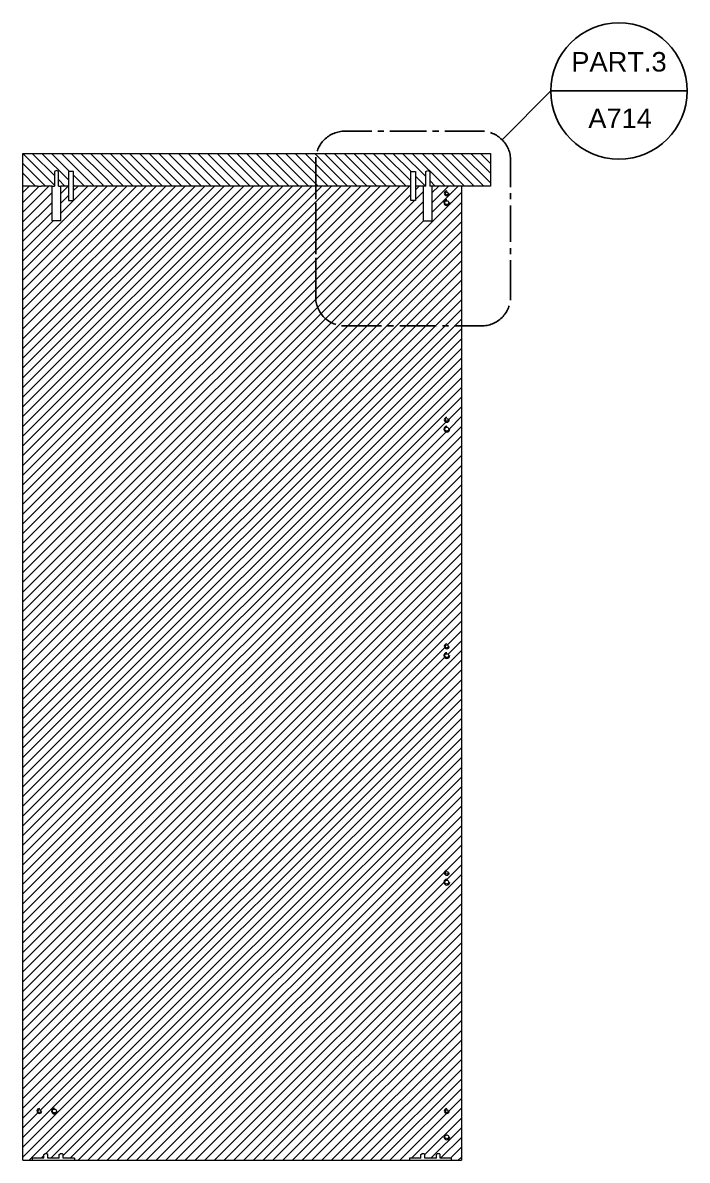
# Model space of a CAD drawing. Header units: millimetres. Extents: x 27 to 920, y -15 to 487.
# Drawn here: x 557.4 to 625.6, y 59.7 to 176.5 of the extents above; entities that cross this region are included whole.
import ezdxf
from ezdxf.enums import TextEntityAlignment as Align

# ---------------------------------------------------------------- set-up
doc = ezdxf.new("R2010")
doc.units = ezdxf.units.MM
doc.linetypes.add('CENTER2', pattern=[1.125, 0.75, -0.125, 0.125, -0.125])
doc.layers.add('A-SECT A-MCUT', color=7, linetype='Continuous', lineweight=35)
for name, color, linetype in [('filatura', 8, 'Continuous'), ('particolari', 6, 'Continuous'), ('tratteggio', 5, 'Continuous')]:
    doc.layers.add(name, color=color, linetype=linetype)
doc.styles.add('ARIAL', font='arial.ttf')

msp = doc.modelspace()

# ---------------------------------------------------------------- linework, layer by layer
for p, q in [((557.38, 59.75), (557.38, 163.11)), ((557.38, 163.11), (605.38, 163.11)), ((605.38, 163.11), (605.38, 159.75)), ((558.88, 159.75), (557.38, 159.75)), ((558.88, 159.75), (559.28, 159.75)), ((560.38, 159.75), (559.28, 159.75)), ((560.38, 159.75), (560.63, 159.75)), ((561.03, 159.75), (561.28, 159.75)), ((562.08, 159.75), (561.28, 159.75)), ((597.18, 159.75), (562.58, 159.75)), ((598.73, 159.75), (597.68, 159.75)), ((602.38, 159.75), (599.13, 159.75)), ((605.38, 159.75), (602.38, 159.75)), ((602.38, 159.75), (602.38, 59.75)), ((557.38, 59.75), (602.38, 59.75))]:
    msp.add_line(p, q)
at = {"layer": 'A-SECT A-MCUT'}
for q in [(606.55, 164.51), (625.55, 169.51)]:
    msp.add_line((611.55, 169.51), q, dxfattribs=at)
at = {"layer": 'A-SECT A-MCUT', "linetype": 'CENTER2', "ltscale": 5}
msp.add_lwpolyline([(587.43, 148.39, 0.414214), (590.43, 145.39), (604.43, 145.39, 0.414214), (607.43, 148.39), (607.43, 162.39, 0.414214), (604.43, 165.39), (590.43, 165.39, 0.414214), (587.43, 162.39), (587.43, 148.39), (587.43, 162.39)], format="xyb", dxfattribs=at)
at = {"layer": 'A-SECT A-MCUT'}
msp.add_circle((618.55, 169.51), 7, dxfattribs=at)
at = {"layer": 'filatura'}
for centre, radius, start, end in [((600.88, 159), 0.25, 90, 180), ((600.88, 159), 0.25, 180, 0), ((600.88, 158.05), 0.3, 90, 0), ((600.88, 135.75), 0.25, 90, 180), ((600.88, 135.75), 0.25, 180, 0), ((600.88, 134.8), 0.3, 90, 0), ((600.88, 112.5), 0.25, 90, 180), ((600.88, 112.5), 0.25, 180, 0), ((600.88, 111.55), 0.3, 90, 0), ((600.88, 89.25), 0.25, 90, 180), ((600.88, 89.25), 0.25, 180, 0), ((600.88, 88.3), 0.3, 90, 0), ((559.08, 64.8), 0.25, 90, 180), ((559.08, 64.8), 0.25, 180, 0), ((560.63, 64.8), 0.3, 90, 0), ((600.88, 64.8), 0.25, 90, 180), ((600.88, 64.8), 0.25, 180, 0), ((600.88, 62.15), 0.3, 90, 0)]:
    msp.add_arc(centre, radius, start, end, dxfattribs=at)
at = {"layer": 'particolari'}
for p, q in [((560.83, 161.36), (560.63, 161.25)), ((560.63, 161.25), (560.63, 159.75)), ((561.03, 161.25), (560.83, 161.36)), ((561.03, 159.75), (561.03, 161.25)), ((598.73, 161.25), (598.93, 161.36)), ((598.73, 159.75), (598.73, 161.25)), ((598.93, 161.36), (599.13, 161.25)), ((599.13, 161.25), (599.13, 159.75)), ((560.38, 156.19), (560.38, 159.75)), ((561.28, 156.19), (561.28, 159.75)), ((598.48, 156.19), (598.48, 159.75)), ((599.38, 156.19), (599.38, 159.75)), ((561.28, 156.19), (560.38, 156.19)), ((598.48, 156.19), (599.38, 156.19)), ((558.38, 59.75), (558.38, 59.95)), ((559.55, 59.95), (558.38, 59.95)), ((559.55, 60.35), (559.64, 60.4)), ((559.55, 59.95), (559.55, 60.35)), ((559.86, 60.4), (559.64, 60.4)), ((559.95, 60.35), (559.86, 60.4)), ((559.95, 59.95), (559.95, 60.35)), ((561.12, 59.95), (559.95, 59.95)), ((561.12, 60.35), (561.21, 60.4)), ((561.12, 59.95), (561.12, 60.35)), ((561.44, 60.4), (561.21, 60.4)), ((561.52, 60.35), (561.44, 60.4)), ((561.52, 59.95), (561.52, 60.35)), ((562.69, 59.95), (561.52, 59.95)), ((562.69, 59.95), (562.69, 59.75)), ((598.23, 59.95), (597.06, 59.95)), ((597.06, 59.95), (597.06, 59.75)), ((598.23, 60.35), (598.32, 60.4)), ((598.23, 59.95), (598.23, 60.35)), ((598.55, 60.4), (598.32, 60.4)), ((598.63, 60.35), (598.55, 60.4)), ((598.63, 59.95), (598.63, 60.35)), ((599.81, 59.95), (598.63, 59.95)), ((599.81, 60.35), (599.89, 60.4)), ((599.81, 59.95), (599.81, 60.35)), ((600.12, 60.4), (599.89, 60.4)), ((600.21, 60.35), (600.12, 60.4)), ((600.21, 59.95), (600.21, 60.35)), ((601.38, 59.95), (600.21, 59.95)), ((601.38, 59.75), (601.38, 59.95))]:
    msp.add_line(p, q, dxfattribs=at)
for points in [[(562.58, 158.36), (562.58, 160.26), (562.58, 161.16), (562.58, 161.26), (562.48, 161.26), (562.18, 161.26), (562.08, 161.26), (562.08, 161.16), (562.08, 158.36), (562.08, 158.26), (562.18, 158.26), (562.48, 158.26), (562.58, 158.26)], [(597.18, 158.36), (597.18, 160.26), (597.18, 161.16), (597.18, 161.26), (597.28, 161.26), (597.58, 161.26), (597.68, 161.26), (597.68, 161.16), (597.68, 158.36), (597.68, 158.26), (597.58, 158.26), (597.28, 158.26), (597.18, 158.26)]]:
    msp.add_lwpolyline(points, close=True, dxfattribs=at)
for centre, radius in [((600.88, 159), 0.15), ((600.88, 159), 0.15), ((600.88, 158.05), 0.2), ((600.88, 158.05), 0.2), ((600.88, 135.75), 0.15), ((600.88, 135.75), 0.15), ((600.88, 134.8), 0.2), ((600.88, 134.8), 0.2), ((600.88, 112.5), 0.15), ((600.88, 112.5), 0.15), ((600.88, 111.55), 0.2), ((600.88, 111.55), 0.2), ((600.88, 89.25), 0.15), ((600.88, 89.25), 0.15), ((600.88, 88.3), 0.2), ((600.88, 88.3), 0.2), ((559.08, 64.8), 0.15), ((560.63, 64.8), 0.2), ((600.88, 64.8), 0.15), ((600.88, 64.8), 0.15), ((600.88, 62.15), 0.2)]:
    msp.add_circle(centre, radius, dxfattribs=at)
at = {"layer": 'tratteggio', "color": 175, "linetype": 'Continuous'}
for p, q in [((557.38, 163.08), (557.41, 163.11)), ((560.63, 159.83), (557.38, 163.08)), ((560.63, 160.83), (558.34, 163.11)), ((562.08, 160.38), (559.34, 163.11)), ((562.19, 161.26), (560.34, 163.11)), ((564.03, 160.43), (561.34, 163.11)), ((565.58, 159.88), (562.34, 163.11)), ((565.58, 160.88), (563.34, 163.11)), ((567.7, 159.75), (564.34, 163.11)), ((568.7, 159.75), (565.34, 163.11)), ((569.7, 159.75), (566.34, 163.11)), ((570.7, 159.75), (567.34, 163.11)), ((571.7, 159.75), (568.34, 163.11)), ((572.7, 159.75), (569.34, 163.11)), ((573.7, 159.75), (570.34, 163.11)), ((574.7, 159.75), (571.34, 163.11)), ((575.7, 159.75), (572.34, 163.11)), ((576.7, 159.75), (573.34, 163.11)), ((577.7, 159.75), (574.34, 163.11)), ((578.7, 159.75), (575.34, 163.11)), ((579.7, 159.75), (576.34, 163.11)), ((580.7, 159.75), (577.34, 163.11)), ((581.7, 159.75), (578.34, 163.11)), ((582.7, 159.75), (579.34, 163.11)), ((583.7, 159.75), (580.34, 163.11)), ((584.7, 159.75), (581.34, 163.11)), ((585.7, 159.75), (582.34, 163.11)), ((586.7, 159.75), (583.34, 163.11)), ((587.7, 159.75), (584.34, 163.11)), ((588.7, 159.75), (585.34, 163.11)), ((589.7, 159.75), (586.34, 163.11)), ((590.7, 159.75), (587.34, 163.11)), ((591.7, 159.75), (588.34, 163.11)), ((592.7, 159.75), (589.34, 163.11)), ((593.7, 159.75), (590.34, 163.11)), ((594.7, 159.75), (591.34, 163.11)), ((595.7, 159.75), (592.34, 163.11)), ((596.7, 159.75), (593.34, 163.11)), ((597.18, 160.28), (594.34, 163.11)), ((597.18, 161.27), (595.34, 163.11)), ((598.73, 160.73), (596.34, 163.11)), ((600.7, 159.75), (597.34, 163.11)), ((600.68, 160.78), (598.34, 163.11)), ((602.13, 160.33), (599.34, 163.11)), ((603.7, 159.75), (600.34, 163.11)), ((604.7, 159.75), (601.34, 163.11)), ((605.38, 160.08), (602.34, 163.11)), ((605.38, 161.08), (603.34, 163.11)), ((605.38, 162.08), (604.34, 163.11)), ((559.7, 159.75), (557.38, 162.08)), ((558.7, 159.75), (557.38, 161.08)), ((561.7, 159.75), (561.03, 160.43)), ((563.7, 159.75), (562.58, 160.88)), ((564.7, 159.75), (564.03, 160.43)), ((566.7, 159.75), (565.58, 160.88)), ((598.7, 159.75), (597.68, 160.78)), ((599.7, 159.75), (599.13, 160.33)), ((601.7, 159.75), (600.68, 160.78)), ((602.7, 159.75), (602.13, 160.33)), ((557.38, 159.08), (558.05, 159.75)), ((557.38, 158.08), (559.05, 159.75)), ((557.38, 157.08), (560.05, 159.75)), ((557.38, 152.08), (565.05, 159.75)), ((557.38, 151.08), (566.05, 159.75)), ((557.38, 150.08), (567.05, 159.75)), ((557.38, 149.08), (568.05, 159.75)), ((557.38, 148.08), (569.05, 159.75)), ((557.38, 147.08), (570.05, 159.75)), ((557.38, 146.08), (571.05, 159.75)), ((557.38, 145.08), (572.05, 159.75)), ((557.38, 144.08), (573.05, 159.75)), ((557.38, 143.08), (574.05, 159.75)), ((557.38, 142.08), (575.05, 159.75)), ((557.38, 141.08), (576.05, 159.75)), ((557.38, 140.08), (577.05, 159.75)), ((557.38, 139.08), (578.05, 159.75)), ((557.38, 138.08), (579.05, 159.75)), ((557.38, 137.08), (580.05, 159.75)), ((557.38, 136.08), (581.05, 159.75)), ((557.38, 135.08), (582.05, 159.75)), ((557.38, 134.08), (583.05, 159.75)), ((557.38, 133.08), (584.05, 159.75)), ((557.38, 132.08), (585.05, 159.75)), ((557.38, 131.08), (586.05, 159.75)), ((557.38, 130.08), (587.05, 159.75)), ((557.38, 129.08), (588.05, 159.75)), ((557.38, 128.08), (589.05, 159.75)), ((557.38, 127.08), (590.05, 159.75)), ((557.38, 126.08), (591.05, 159.75)), ((557.38, 125.08), (592.05, 159.75)), ((557.38, 124.08), (593.05, 159.75)), ((557.38, 123.08), (594.05, 159.75)), ((557.38, 122.08), (595.05, 159.75)), ((557.38, 121.08), (596.05, 159.75)), ((557.38, 120.08), (597.05, 159.75)), ((557.38, 156.08), (560.38, 159.08)), ((557.38, 114.08), (602.38, 159.08)), ((557.38, 119.08), (597.18, 158.88)), ((561.28, 158.98), (562.05, 159.75)), ((562.05, 159.75), (562.08, 159.78)), ((562.7, 159.75), (562.58, 159.88)), ((562.58, 159.28), (563.05, 159.75)), ((562.58, 158.28), (564.05, 159.75)), ((565.7, 159.75), (565.58, 159.88)), ((597.7, 159.75), (597.68, 159.78)), ((597.68, 159.38), (598.05, 159.75)), ((597.68, 158.38), (598.48, 159.18)), ((599.38, 159.08), (600.05, 159.75)), ((599.38, 158.08), (601.05, 159.75)), ((599.38, 157.08), (602.05, 159.75)), ((557.38, 118.08), (597.57, 158.26)), ((557.38, 117.08), (598.48, 158.18)), ((557.38, 155.08), (560.38, 158.08)), ((557.38, 113.08), (602.38, 158.08)), ((561.28, 157.98), (562.08, 158.78)), ((561.28, 156.98), (562.57, 158.26)), ((557.38, 116.08), (598.48, 157.18)), ((557.38, 154.08), (560.38, 157.08)), ((557.38, 112.08), (602.38, 157.08)), ((557.38, 153.08), (560.49, 156.19)), ((557.38, 115.08), (598.49, 156.19)), ((557.38, 111.08), (602.38, 156.08)), ((557.38, 110.08), (602.38, 155.08)), ((557.38, 109.08), (602.38, 154.08)), ((557.38, 108.08), (602.38, 153.08)), ((557.38, 107.08), (602.38, 152.08)), ((557.38, 106.08), (602.38, 151.08)), ((557.38, 105.08), (602.38, 150.08)), ((557.38, 104.08), (602.38, 149.08)), ((557.38, 103.08), (602.38, 148.08)), ((557.38, 102.08), (602.38, 147.08)), ((557.38, 101.08), (602.38, 146.08)), ((557.38, 100.08), (602.38, 145.08)), ((557.38, 99.08), (602.38, 144.08)), ((557.38, 98.08), (602.38, 143.08)), ((557.38, 97.08), (602.38, 142.08)), ((557.38, 96.08), (602.38, 141.08)), ((557.38, 95.08), (602.38, 140.08)), ((557.38, 94.08), (602.38, 139.08)), ((557.38, 93.08), (602.38, 138.08)), ((601.03, 135.72), (602.38, 137.08)), ((557.38, 92.08), (600.9, 135.6)), ((601.08, 134.77), (602.38, 136.08)), ((557.38, 90.08), (602.38, 135.08)), ((557.38, 91.08), (600.9, 134.6)), ((557.38, 89.08), (602.38, 134.08)), ((557.38, 88.08), (602.38, 133.08)), ((557.38, 87.08), (602.38, 132.08)), ((557.38, 86.08), (602.38, 131.08)), ((557.38, 85.08), (602.38, 130.08)), ((557.38, 84.08), (602.38, 129.08)), ((557.38, 83.08), (602.38, 128.08)), ((557.38, 82.08), (602.38, 127.08)), ((557.38, 81.08), (602.38, 126.08)), ((557.38, 80.08), (602.38, 125.08)), ((557.38, 79.08), (602.38, 124.08)), ((557.38, 78.08), (602.38, 123.08)), ((557.38, 77.08), (602.38, 122.08)), ((557.38, 76.08), (602.38, 121.08)), ((557.38, 75.08), (602.38, 120.08)), ((557.38, 74.08), (602.38, 119.08)), ((557.38, 73.08), (602.38, 118.08)), ((557.38, 72.08), (602.38, 117.08)), ((557.38, 71.08), (602.38, 116.08)), ((557.38, 70.08), (602.38, 115.08)), ((600.94, 112.64), (602.38, 114.08)), ((557.38, 69.08), (600.74, 112.44)), ((601.01, 111.7), (602.38, 113.08)), ((557.38, 67.08), (602.38, 112.08)), ((557.38, 68.08), (600.72, 111.42)), ((557.38, 66.08), (602.38, 111.08)), ((557.38, 65.08), (602.38, 110.08)), ((557.38, 64.08), (602.38, 109.08)), ((559.2, 64.89), (602.38, 108.08)), ((560.3, 65), (602.38, 107.08)), ((557.38, 61.08), (602.38, 106.08)), ((557.38, 60.08), (602.38, 105.08)), ((558.05, 59.75), (602.38, 104.08)), ((559.7, 60.4), (602.38, 103.08)), ((560.25, 59.95), (602.38, 102.08)), ((561.52, 60.22), (602.38, 101.08)), ((562.25, 59.95), (602.38, 100.08)), ((563.05, 59.75), (602.38, 99.08)), ((564.05, 59.75), (602.38, 98.08)), ((565.05, 59.75), (602.38, 97.08)), ((566.05, 59.75), (602.38, 96.08)), ((567.05, 59.75), (602.38, 95.08)), ((568.05, 59.75), (602.38, 94.08)), ((569.05, 59.75), (602.38, 93.08)), ((570.05, 59.75), (602.38, 92.08)), ((571.05, 59.75), (602.38, 91.08)), ((600.77, 88.47), (602.38, 90.08)), ((573.05, 59.75), (602.38, 89.08)), ((572.05, 59.75), (600.71, 88.41)), ((574.05, 59.75), (602.38, 88.08)), ((575.05, 59.75), (602.38, 87.08)), ((576.05, 59.75), (602.38, 86.08)), ((577.05, 59.75), (602.38, 85.08)), ((578.05, 59.75), (602.38, 84.08)), ((579.05, 59.75), (602.38, 83.08)), ((580.05, 59.75), (602.38, 82.08)), ((581.05, 59.75), (602.38, 81.08)), ((582.05, 59.75), (602.38, 80.08)), ((583.05, 59.75), (602.38, 79.08)), ((584.05, 59.75), (602.38, 78.08)), ((585.05, 59.75), (602.38, 77.08)), ((586.05, 59.75), (602.38, 76.08)), ((587.05, 59.75), (602.38, 75.08)), ((588.05, 59.75), (602.38, 74.08)), ((589.05, 59.75), (602.38, 73.08)), ((590.05, 59.75), (602.38, 72.08)), ((591.05, 59.75), (602.38, 71.08)), ((592.05, 59.75), (602.38, 70.08)), ((593.05, 59.75), (602.38, 69.08)), ((594.05, 59.75), (602.38, 68.08)), ((595.05, 59.75), (602.38, 67.08)), ((596.05, 59.75), (602.38, 66.08)), ((557.38, 62.08), (560.3, 65)), ((557.38, 63.08), (558.98, 64.68)), ((597.25, 59.95), (602.38, 65.08)), ((598.63, 60.33), (602.38, 64.08)), ((599.26, 59.95), (602.38, 63.08)), ((600.25, 59.95), (602.38, 62.08)), ((601.25, 59.95), (602.38, 61.08)), ((559.25, 59.95), (559.55, 60.25)), ((602.05, 59.75), (602.38, 60.08))]:
    msp.add_line(p, q, dxfattribs=at)

# ---------------------------------------------------------------- texts
at = {"style": 'ARIAL'}
msp.add_attdef('PART.3', text='1', height=2, dxfattribs=at).set_placement((618.55, 173.51), align=Align.TOP_CENTER)
msp.add_attdef('A714', (615.4, 165.7), '', height=2, dxfattribs=at)

doc.saveas('drawing.dxf')
